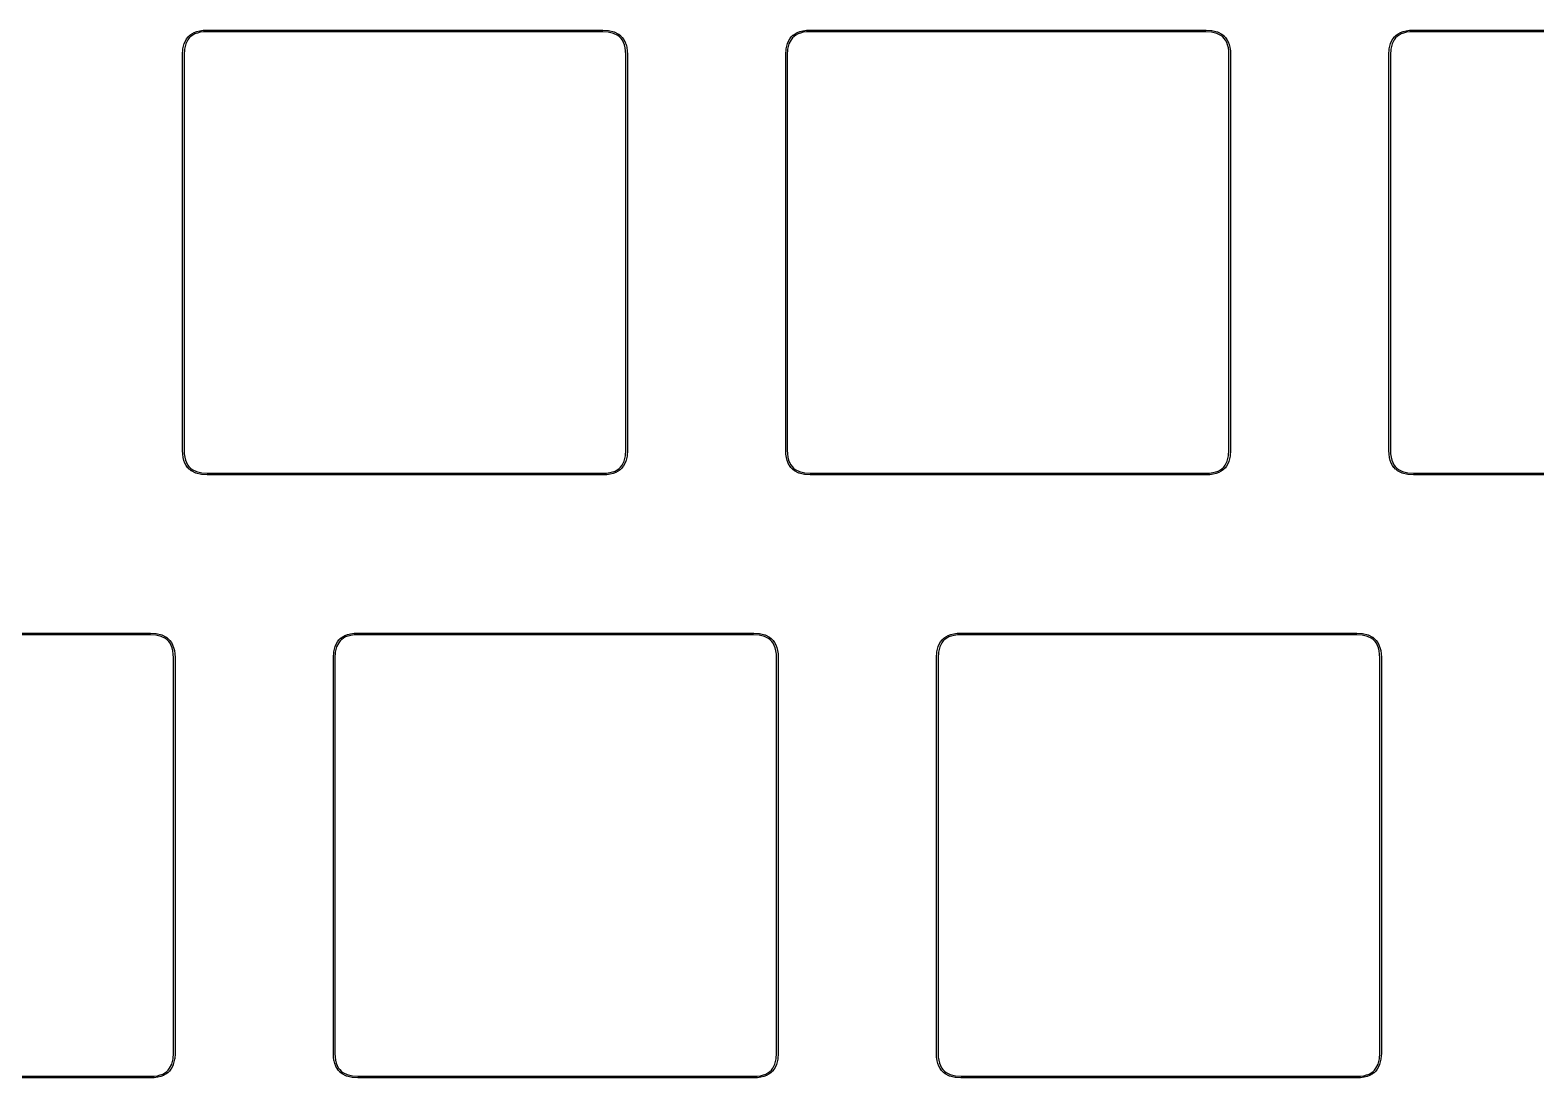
# Model space of a CAD drawing. Extents: x 16 to 363, y -178 to -8.
# Drawn here: x 194.14 to 241.69, y -93.94 to -60.84 of the extents above; entities that cross this region are included whole.
import ezdxf

# ---------------------------------------------------------------- set-up
doc = ezdxf.new("R2010")
doc.units = 0
doc.layers.add('BLACK', color=7, linetype='CONTINUOUS')

msp = doc.modelspace()

# ---------------------------------------------------------------- linework, layer by layer
at = {"layer": 'BLACK', "linetype": 'CONTINUOUS'}
for p, q in [((199.4036, -60.880983), (199.493952, -60.858255)), ((199.493952, -60.858255), (199.495311, -60.858186)), ((199.495311, -60.858186), (199.496595, -60.85774)), ((199.496595, -60.85774), (199.604071, -60.84274)), ((199.604071, -60.84274), (199.605284, -60.84281)), ((199.605284, -60.84281), (199.606463, -60.842523)), ((199.606463, -60.842523), (199.723937, -60.837523)), ((199.723937, -60.837523), (199.724469, -60.837605)), ((199.724469, -60.837605), (199.725, -60.8375)), ((199.725, -60.8375), (212.225, -60.8375)), ((212.225, -60.8375), (212.225817, -60.837662)), ((212.225817, -60.837662), (212.226646, -60.837554)), ((212.226646, -60.837554), (212.400884, -60.849054)), ((212.400884, -60.849054), (212.402986, -60.849618)), ((212.402986, -60.849618), (212.405156, -60.849711)), ((212.405156, -60.849711), (212.579053, -60.89208)), ((218.4536, -60.880983), (218.543952, -60.858255)), ((218.543952, -60.858255), (218.545311, -60.858186)), ((218.545311, -60.858186), (218.546595, -60.85774)), ((218.546595, -60.85774), (218.654071, -60.84274)), ((218.654071, -60.84274), (218.655284, -60.84281)), ((218.655284, -60.84281), (218.656463, -60.842523)), ((218.656463, -60.842523), (218.773937, -60.837523)), ((218.773937, -60.837523), (218.774469, -60.837605)), ((218.774469, -60.837605), (218.775, -60.8375)), ((218.775, -60.8375), (231.275, -60.8375)), ((231.275, -60.8375), (231.275817, -60.837662)), ((231.275817, -60.837662), (231.276646, -60.837554)), ((231.276646, -60.837554), (231.450884, -60.849054)), ((231.450884, -60.849054), (231.452986, -60.849618)), ((231.452986, -60.849618), (231.455156, -60.849711)), ((231.455156, -60.849711), (231.629053, -60.89208)), ((237.5036, -60.880983), (237.593952, -60.858255)), ((237.593952, -60.858255), (237.595311, -60.858186)), ((237.595311, -60.858186), (237.596595, -60.85774)), ((237.596595, -60.85774), (237.704071, -60.84274)), ((237.704071, -60.84274), (237.705284, -60.84281)), ((237.705284, -60.84281), (237.706463, -60.842523)), ((237.706463, -60.842523), (237.823937, -60.837523)), ((237.823937, -60.837523), (237.824469, -60.837605)), ((237.824469, -60.837605), (237.825, -60.8375)), ((237.825, -60.8375), (250.325, -60.8375)), ((198.962211, -61.432344), (199.00458, -61.258447)), ((199.00458, -61.258447), (199.005802, -61.255818)), ((199.005802, -61.255818), (199.006588, -61.253027)), ((199.006588, -61.253027), (199.076654, -61.115339)), ((199.052468, -61.273111), (199.011303, -61.442068)), ((199.120095, -61.140217), (199.052468, -61.273111)), ((199.076654, -61.115339), (199.078182, -61.113398)), ((199.078182, -61.113398), (199.079305, -61.111196)), ((199.079305, -61.111196), (199.124801, -61.053504)), ((199.162998, -61.085813), (199.120095, -61.140217)), ((199.124801, -61.053504), (199.126112, -61.052384)), ((199.126112, -61.052384), (199.127099, -61.050968)), ((199.127099, -61.050968), (199.179693, -61.000374)), ((199.213106, -61.03761), (199.162998, -61.085813)), ((199.179693, -61.000374), (199.181159, -60.999434)), ((199.181159, -60.999434), (199.182344, -60.998155)), ((199.182344, -60.998155), (199.243996, -60.953428)), ((199.27199, -60.99489), (199.213106, -61.03761)), ((199.243996, -60.953428), (199.245534, -60.95272)), ((199.245534, -60.95272), (199.246842, -60.951642)), ((199.246842, -60.951642), (199.316037, -60.91446)), ((199.338292, -60.959262), (199.27199, -60.99489)), ((199.316037, -60.91446), (199.317584, -60.913986)), ((199.317584, -60.913986), (199.318951, -60.913128)), ((199.318951, -60.913128), (199.400779, -60.881873)), ((199.41723, -60.929112), (199.338292, -60.959262)), ((199.400779, -60.881873), (199.402251, -60.881622)), ((199.402251, -60.881622), (199.4036, -60.880983)), ((199.504845, -60.907073), (199.41723, -60.929112)), ((199.609794, -60.892425), (199.504845, -60.907073)), ((199.725523, -60.8875), (199.609794, -60.892425)), ((212.224172, -60.8875), (199.725523, -60.8875)), ((212.395431, -60.898803), (212.224172, -60.8875)), ((212.564388, -60.939968), (212.395431, -60.898803)), ((212.697282, -61.007595), (212.564388, -60.939968)), ((212.579053, -60.89208), (212.581681, -60.893302)), ((212.581681, -60.893302), (212.584473, -60.894088)), ((212.584473, -60.894088), (212.722161, -60.964154)), ((212.751686, -61.050498), (212.697282, -61.007595)), ((212.722161, -60.964154), (212.724101, -60.965682)), ((212.724101, -60.965682), (212.726304, -60.966805)), ((212.726304, -60.966805), (212.783996, -61.012301)), ((212.799889, -61.100606), (212.751686, -61.050498)), ((212.783996, -61.012301), (212.785115, -61.013612)), ((212.785115, -61.013612), (212.786532, -61.014599)), ((212.786532, -61.014599), (212.837126, -61.067193)), ((212.842609, -61.15949), (212.799889, -61.100606)), ((212.837126, -61.067193), (212.838065, -61.068659)), ((212.838065, -61.068659), (212.839345, -61.069844)), ((212.839345, -61.069844), (212.884072, -61.131496)), ((212.878237, -61.225792), (212.842609, -61.15949)), ((212.908387, -61.30473), (212.878237, -61.225792)), ((212.884072, -61.131496), (212.884779, -61.133034)), ((212.884779, -61.133034), (212.885858, -61.134342)), ((212.885858, -61.134342), (212.92304, -61.203537)), ((212.930426, -61.392345), (212.908387, -61.30473)), ((212.92304, -61.203537), (212.923513, -61.205084)), ((212.923513, -61.205084), (212.924372, -61.206451)), ((212.924372, -61.206451), (212.955627, -61.288279)), ((212.955627, -61.288279), (212.955877, -61.289751)), ((212.955877, -61.289751), (212.956517, -61.2911)), ((212.956517, -61.2911), (212.979245, -61.381452)), ((218.012211, -61.432344), (218.05458, -61.258447)), ((218.05458, -61.258447), (218.055802, -61.255818)), ((218.055802, -61.255818), (218.056588, -61.253027)), ((218.056588, -61.253027), (218.126654, -61.115339)), ((218.102468, -61.273111), (218.061303, -61.442068)), ((218.170095, -61.140217), (218.102468, -61.273111)), ((218.126654, -61.115339), (218.128182, -61.113398)), ((218.128182, -61.113398), (218.129305, -61.111196)), ((218.129305, -61.111196), (218.174801, -61.053504)), ((218.212998, -61.085813), (218.170095, -61.140217)), ((218.174801, -61.053504), (218.176112, -61.052384)), ((218.176112, -61.052384), (218.177099, -61.050968)), ((218.177099, -61.050968), (218.229693, -61.000374)), ((218.263106, -61.03761), (218.212998, -61.085813)), ((218.229693, -61.000374), (218.231159, -60.999434)), ((218.231159, -60.999434), (218.232344, -60.998155)), ((218.232344, -60.998155), (218.293996, -60.953428)), ((218.32199, -60.99489), (218.263106, -61.03761)), ((218.293996, -60.953428), (218.295534, -60.95272)), ((218.295534, -60.95272), (218.296842, -60.951642)), ((218.296842, -60.951642), (218.366037, -60.91446)), ((218.388292, -60.959262), (218.32199, -60.99489)), ((218.366037, -60.91446), (218.367584, -60.913986)), ((218.367584, -60.913986), (218.368951, -60.913128)), ((218.368951, -60.913128), (218.450779, -60.881873)), ((218.46723, -60.929112), (218.388292, -60.959262)), ((218.450779, -60.881873), (218.452251, -60.881622)), ((218.452251, -60.881622), (218.4536, -60.880983)), ((218.554845, -60.907073), (218.46723, -60.929112)), ((218.659794, -60.892425), (218.554845, -60.907073)), ((218.775523, -60.8875), (218.659794, -60.892425)), ((231.274172, -60.8875), (218.775523, -60.8875)), ((231.445431, -60.898803), (231.274172, -60.8875)), ((231.614388, -60.939968), (231.445431, -60.898803)), ((231.747282, -61.007595), (231.614388, -60.939968)), ((231.629053, -60.89208), (231.631681, -60.893302)), ((231.631681, -60.893302), (231.634473, -60.894088)), ((231.634473, -60.894088), (231.772161, -60.964154)), ((231.801686, -61.050498), (231.747282, -61.007595)), ((231.772161, -60.964154), (231.774101, -60.965682)), ((231.774101, -60.965682), (231.776304, -60.966805)), ((231.776304, -60.966805), (231.833996, -61.012301)), ((231.849889, -61.100606), (231.801686, -61.050498)), ((231.833996, -61.012301), (231.835115, -61.013612)), ((231.835115, -61.013612), (231.836532, -61.014599)), ((231.836532, -61.014599), (231.887126, -61.067193)), ((231.892609, -61.15949), (231.849889, -61.100606)), ((231.887126, -61.067193), (231.888065, -61.068659)), ((231.888065, -61.068659), (231.889345, -61.069844)), ((231.889345, -61.069844), (231.934072, -61.131496)), ((231.928237, -61.225792), (231.892609, -61.15949)), ((231.958387, -61.30473), (231.928237, -61.225792)), ((231.934072, -61.131496), (231.934779, -61.133034)), ((231.934779, -61.133034), (231.935858, -61.134342)), ((231.935858, -61.134342), (231.97304, -61.203537)), ((231.980426, -61.392345), (231.958387, -61.30473)), ((231.97304, -61.203537), (231.973513, -61.205084)), ((231.973513, -61.205084), (231.974372, -61.206451)), ((231.974372, -61.206451), (232.005627, -61.288279)), ((232.005627, -61.288279), (232.005877, -61.289751)), ((232.005877, -61.289751), (232.006517, -61.2911)), ((232.006517, -61.2911), (232.029245, -61.381452)), ((237.062211, -61.432344), (237.10458, -61.258447)), ((237.10458, -61.258447), (237.105802, -61.255818)), ((237.105802, -61.255818), (237.106588, -61.253027)), ((237.106588, -61.253027), (237.176654, -61.115339)), ((237.152468, -61.273111), (237.111303, -61.442068)), ((237.220095, -61.140217), (237.152468, -61.273111)), ((237.176654, -61.115339), (237.178182, -61.113398)), ((237.178182, -61.113398), (237.179305, -61.111196)), ((237.179305, -61.111196), (237.224801, -61.053504)), ((237.262998, -61.085813), (237.220095, -61.140217)), ((237.224801, -61.053504), (237.226112, -61.052384)), ((237.226112, -61.052384), (237.227099, -61.050968)), ((237.227099, -61.050968), (237.279693, -61.000374)), ((237.313106, -61.03761), (237.262998, -61.085813)), ((237.279693, -61.000374), (237.281159, -60.999434)), ((237.281159, -60.999434), (237.282344, -60.998155)), ((237.282344, -60.998155), (237.343996, -60.953428)), ((237.37199, -60.99489), (237.313106, -61.03761)), ((237.343996, -60.953428), (237.345534, -60.95272)), ((237.345534, -60.95272), (237.346842, -60.951642)), ((237.346842, -60.951642), (237.416037, -60.91446)), ((237.438292, -60.959262), (237.37199, -60.99489)), ((237.416037, -60.91446), (237.417584, -60.913986)), ((237.417584, -60.913986), (237.418951, -60.913128)), ((237.418951, -60.913128), (237.500779, -60.881873)), ((237.51723, -60.929112), (237.438292, -60.959262)), ((237.500779, -60.881873), (237.502251, -60.881622)), ((237.502251, -60.881622), (237.5036, -60.880983)), ((237.604845, -60.907073), (237.51723, -60.929112)), ((237.709794, -60.892425), (237.604845, -60.907073)), ((237.825523, -60.8875), (237.709794, -60.892425)), ((250.324172, -60.8875), (237.825523, -60.8875)), ((198.95, -61.6125), (198.950162, -61.611682)), ((198.95, -74.1125), (198.95, -61.6125)), ((198.950054, -61.610854), (198.961554, -61.436616)), ((198.950162, -61.611682), (198.950054, -61.610854)), ((198.961554, -61.436616), (198.962118, -61.434513)), ((198.962118, -61.434513), (198.962211, -61.432344)), ((199.011303, -61.442068), (199, -61.613327)), ((199, -61.613327), (199, -74.111977)), ((212.945074, -61.497294), (212.930426, -61.392345)), ((212.95, -61.613022), (212.945074, -61.497294)), ((212.95, -74.111672), (212.95, -61.613022)), ((212.979245, -61.381452), (212.979313, -61.382811)), ((212.979313, -61.382811), (212.97976, -61.384095)), ((212.97976, -61.384095), (212.99476, -61.491571)), ((212.99476, -61.491571), (212.994689, -61.492784)), ((212.994689, -61.492784), (212.994977, -61.493963)), ((212.994977, -61.493963), (212.999977, -61.611437)), ((212.999977, -61.611437), (212.999894, -61.611969)), ((212.999894, -61.611969), (213, -61.6125)), ((213, -61.6125), (213, -74.1125)), ((218, -61.6125), (218.000162, -61.611682)), ((218, -74.1125), (218, -61.6125)), ((218.000054, -61.610854), (218.011554, -61.436616)), ((218.000162, -61.611682), (218.000054, -61.610854)), ((218.011554, -61.436616), (218.012118, -61.434513)), ((218.012118, -61.434513), (218.012211, -61.432344)), ((218.061303, -61.442068), (218.05, -61.613327)), ((218.05, -61.613327), (218.05, -74.111977)), ((231.995074, -61.497294), (231.980426, -61.392345)), ((232, -61.613022), (231.995074, -61.497294)), ((232, -74.111672), (232, -61.613022)), ((232.029245, -61.381452), (232.029313, -61.382811)), ((232.029313, -61.382811), (232.02976, -61.384095)), ((232.02976, -61.384095), (232.04476, -61.491571)), ((232.04476, -61.491571), (232.044689, -61.492784)), ((232.044689, -61.492784), (232.044977, -61.493963)), ((232.044977, -61.493963), (232.049977, -61.611437)), ((232.049977, -61.611437), (232.049894, -61.611969)), ((232.049894, -61.611969), (232.05, -61.6125)), ((232.05, -61.6125), (232.05, -74.1125)), ((237.05, -61.6125), (237.050162, -61.611682)), ((237.05, -74.1125), (237.05, -61.6125)), ((237.050054, -61.610854), (237.061554, -61.436616)), ((237.050162, -61.611682), (237.050054, -61.610854)), ((237.061554, -61.436616), (237.062118, -61.434513)), ((237.062118, -61.434513), (237.062211, -61.432344)), ((237.111303, -61.442068), (237.1, -61.613327)), ((237.1, -61.613327), (237.1, -74.111977)), ((198.950105, -74.11303), (198.95, -74.1125)), ((198.950023, -74.113563), (198.950105, -74.11303)), ((198.955023, -74.231037), (198.950023, -74.113563)), ((199, -74.111977), (199.004925, -74.227705)), ((212.938696, -74.282931), (212.95, -74.111672)), ((212.999946, -74.114147), (212.988446, -74.288384)), ((213, -74.1125), (212.999837, -74.113318)), ((212.999837, -74.113318), (212.999946, -74.114147)), ((218.000105, -74.11303), (218, -74.1125)), ((218.000023, -74.113563), (218.000105, -74.11303)), ((218.005023, -74.231037), (218.000023, -74.113563)), ((218.05, -74.111977), (218.054925, -74.227705)), ((231.988696, -74.282931), (232, -74.111672)), ((232.049946, -74.114147), (232.038446, -74.288384)), ((232.05, -74.1125), (232.049837, -74.113318)), ((232.049837, -74.113318), (232.049946, -74.114147)), ((237.050105, -74.11303), (237.05, -74.1125)), ((237.050023, -74.113563), (237.050105, -74.11303)), ((237.055023, -74.231037), (237.050023, -74.113563)), ((237.1, -74.111977), (237.104925, -74.227705)), ((198.95531, -74.232215), (198.955023, -74.231037)), ((198.95524, -74.23343), (198.95531, -74.232215)), ((198.97024, -74.340905), (198.95524, -74.23343)), ((198.970686, -74.342188), (198.97024, -74.340905)), ((198.970755, -74.343548), (198.970686, -74.342188)), ((198.993483, -74.4339), (198.970755, -74.343548)), ((198.994124, -74.435251), (198.993483, -74.4339)), ((198.994374, -74.436721), (198.994124, -74.435251)), ((199.025628, -74.51855), (198.994374, -74.436721)), ((199.004925, -74.227705), (199.019572, -74.332653)), ((199.019572, -74.332653), (199.041613, -74.420271)), ((199.026487, -74.519917), (199.025628, -74.51855)), ((199.02696, -74.521463), (199.026487, -74.519917)), ((199.064142, -74.590657), (199.02696, -74.521463)), ((199.041613, -74.420271), (199.071764, -74.49921)), ((199.065218, -74.591962), (199.064142, -74.590657)), ((199.065928, -74.593505), (199.065218, -74.591962)), ((199.110656, -74.655156), (199.065928, -74.593505)), ((199.071764, -74.49921), (199.107387, -74.565504)), ((199.107387, -74.565504), (199.150108, -74.62439)), ((199.111933, -74.656338), (199.110656, -74.655156)), ((199.112874, -74.657807), (199.111933, -74.656338)), ((199.163468, -74.710401), (199.112874, -74.657807)), ((199.150108, -74.62439), (199.198313, -74.674502)), ((212.73689, -74.687391), (212.787002, -74.639186)), ((212.787002, -74.639186), (212.829904, -74.584782)), ((212.870696, -74.613803), (212.825199, -74.671496)), ((212.829904, -74.584782), (212.897531, -74.451888)), ((212.871818, -74.611601), (212.870696, -74.613803)), ((212.873346, -74.609661), (212.871818, -74.611601)), ((212.943412, -74.471973), (212.873346, -74.609661)), ((212.897531, -74.451888), (212.938696, -74.282931)), ((212.944197, -74.469181), (212.943412, -74.471973)), ((212.94542, -74.466553), (212.944197, -74.469181)), ((212.987789, -74.292656), (212.94542, -74.466553)), ((212.987881, -74.290486), (212.987789, -74.292656)), ((212.988446, -74.288384), (212.987881, -74.290486)), ((218.00531, -74.232215), (218.005023, -74.231037)), ((218.00524, -74.23343), (218.00531, -74.232215)), ((218.02024, -74.340905), (218.00524, -74.23343)), ((218.020686, -74.342188), (218.02024, -74.340905)), ((218.020755, -74.343548), (218.020686, -74.342188)), ((218.043483, -74.4339), (218.020755, -74.343548)), ((218.044124, -74.435251), (218.043483, -74.4339)), ((218.044374, -74.436721), (218.044124, -74.435251)), ((218.075628, -74.51855), (218.044374, -74.436721)), ((218.054925, -74.227705), (218.069572, -74.332653)), ((218.069572, -74.332653), (218.091613, -74.420271)), ((218.076487, -74.519917), (218.075628, -74.51855)), ((218.07696, -74.521463), (218.076487, -74.519917)), ((218.114142, -74.590657), (218.07696, -74.521463)), ((218.091613, -74.420271), (218.121764, -74.49921)), ((218.115218, -74.591962), (218.114142, -74.590657)), ((218.115928, -74.593505), (218.115218, -74.591962)), ((218.160656, -74.655156), (218.115928, -74.593505)), ((218.121764, -74.49921), (218.157387, -74.565504)), ((218.157387, -74.565504), (218.200108, -74.62439)), ((218.161933, -74.656338), (218.160656, -74.655156)), ((218.162874, -74.657807), (218.161933, -74.656338)), ((218.213468, -74.710401), (218.162874, -74.657807)), ((218.200108, -74.62439), (218.248313, -74.674502)), ((231.78689, -74.687391), (231.837002, -74.639186)), ((231.837002, -74.639186), (231.879904, -74.584782)), ((231.920696, -74.613803), (231.875199, -74.671496)), ((231.879904, -74.584782), (231.947531, -74.451888)), ((231.921818, -74.611601), (231.920696, -74.613803)), ((231.923346, -74.609661), (231.921818, -74.611601)), ((231.993412, -74.471973), (231.923346, -74.609661)), ((231.947531, -74.451888), (231.988696, -74.282931)), ((231.994197, -74.469181), (231.993412, -74.471973)), ((231.99542, -74.466553), (231.994197, -74.469181)), ((232.037789, -74.292656), (231.99542, -74.466553)), ((232.037881, -74.290486), (232.037789, -74.292656)), ((232.038446, -74.288384), (232.037881, -74.290486)), ((237.05531, -74.232215), (237.055023, -74.231037)), ((237.05524, -74.23343), (237.05531, -74.232215)), ((237.07024, -74.340905), (237.05524, -74.23343)), ((237.070686, -74.342188), (237.07024, -74.340905)), ((237.070755, -74.343548), (237.070686, -74.342188)), ((237.093483, -74.4339), (237.070755, -74.343548)), ((237.094124, -74.435251), (237.093483, -74.4339)), ((237.094374, -74.436721), (237.094124, -74.435251)), ((237.125628, -74.51855), (237.094374, -74.436721)), ((237.104925, -74.227705), (237.119572, -74.332653)), ((237.119572, -74.332653), (237.141613, -74.420271)), ((237.126487, -74.519917), (237.125628, -74.51855)), ((237.12696, -74.521463), (237.126487, -74.519917)), ((237.164142, -74.590657), (237.12696, -74.521463)), ((237.141613, -74.420271), (237.171764, -74.49921)), ((237.165218, -74.591962), (237.164142, -74.590657)), ((237.165928, -74.593505), (237.165218, -74.591962)), ((237.210656, -74.655156), (237.165928, -74.593505)), ((237.171764, -74.49921), (237.207387, -74.565504)), ((237.207387, -74.565504), (237.250108, -74.62439)), ((237.211933, -74.656338), (237.210656, -74.655156)), ((237.212874, -74.657807), (237.211933, -74.656338)), ((237.263468, -74.710401), (237.212874, -74.657807)), ((237.250108, -74.62439), (237.298313, -74.674502)), ((199.164884, -74.711387), (199.163468, -74.710401)), ((199.166004, -74.712699), (199.164884, -74.711387)), ((199.223697, -74.758196), (199.166004, -74.712699)), ((199.198313, -74.674502), (199.252717, -74.717404)), ((199.225898, -74.759318), (199.223697, -74.758196)), ((199.227839, -74.760846), (199.225898, -74.759318)), ((199.365527, -74.830912), (199.227839, -74.760846)), ((199.252717, -74.717404), (199.385611, -74.785031)), ((199.368318, -74.831697), (199.365527, -74.830912)), ((199.370947, -74.83292), (199.368318, -74.831697)), ((199.544844, -74.875289), (199.370947, -74.83292)), ((199.385611, -74.785031), (199.554568, -74.826196)), ((199.547013, -74.875381), (199.544844, -74.875289)), ((199.549116, -74.875946), (199.547013, -74.875381)), ((199.723353, -74.887446), (199.549116, -74.875946)), ((199.554568, -74.826196), (199.725828, -74.8375)), ((199.724181, -74.887337), (199.723353, -74.887446)), ((199.725, -74.8875), (199.724181, -74.887337)), ((212.225, -74.8875), (199.725, -74.8875)), ((199.725828, -74.8375), (212.224477, -74.8375)), ((212.224477, -74.8375), (212.340205, -74.832574)), ((212.22553, -74.887394), (212.225, -74.8875)), ((212.226063, -74.887477), (212.22553, -74.887394)), ((212.343537, -74.882477), (212.226063, -74.887477)), ((212.340205, -74.832574), (212.445153, -74.817927)), ((212.344715, -74.882189), (212.343537, -74.882477)), ((212.34593, -74.88226), (212.344715, -74.882189)), ((212.453405, -74.86726), (212.34593, -74.88226)), ((212.445153, -74.817927), (212.532771, -74.795886)), ((212.454688, -74.866813), (212.453405, -74.86726)), ((212.456048, -74.866745), (212.454688, -74.866813)), ((212.5464, -74.844017), (212.456048, -74.866745)), ((212.532771, -74.795886), (212.61171, -74.765735)), ((212.547751, -74.843375), (212.5464, -74.844017)), ((212.549221, -74.843126), (212.547751, -74.843375)), ((212.63105, -74.811872), (212.549221, -74.843126)), ((212.61171, -74.765735), (212.678004, -74.730112)), ((212.632417, -74.811012), (212.63105, -74.811872)), ((212.633963, -74.81054), (212.632417, -74.811012)), ((212.703157, -74.773358), (212.633963, -74.81054)), ((212.678004, -74.730112), (212.73689, -74.687391)), ((212.704462, -74.772281), (212.703157, -74.773358)), ((212.706005, -74.771572), (212.704462, -74.772281)), ((212.767656, -74.726844), (212.706005, -74.771572)), ((212.768838, -74.725566), (212.767656, -74.726844)), ((212.770307, -74.724626), (212.768838, -74.725566)), ((212.822901, -74.674032), (212.770307, -74.724626)), ((212.823887, -74.672615), (212.822901, -74.674032)), ((212.825199, -74.671496), (212.823887, -74.672615)), ((218.214884, -74.711387), (218.213468, -74.710401)), ((218.216004, -74.712699), (218.214884, -74.711387)), ((218.273697, -74.758196), (218.216004, -74.712699)), ((218.248313, -74.674502), (218.302717, -74.717404)), ((218.275898, -74.759318), (218.273697, -74.758196)), ((218.277839, -74.760846), (218.275898, -74.759318)), ((218.415527, -74.830912), (218.277839, -74.760846)), ((218.302717, -74.717404), (218.435611, -74.785031)), ((218.418318, -74.831697), (218.415527, -74.830912)), ((218.420947, -74.83292), (218.418318, -74.831697)), ((218.594844, -74.875289), (218.420947, -74.83292)), ((218.435611, -74.785031), (218.604568, -74.826196)), ((218.597013, -74.875381), (218.594844, -74.875289)), ((218.599116, -74.875946), (218.597013, -74.875381)), ((218.773353, -74.887446), (218.599116, -74.875946)), ((218.604568, -74.826196), (218.775828, -74.8375)), ((218.774181, -74.887337), (218.773353, -74.887446)), ((218.775, -74.8875), (218.774181, -74.887337)), ((231.275, -74.8875), (218.775, -74.8875)), ((218.775828, -74.8375), (231.274477, -74.8375)), ((231.274477, -74.8375), (231.390205, -74.832574)), ((231.27553, -74.887394), (231.275, -74.8875)), ((231.276063, -74.887477), (231.27553, -74.887394)), ((231.393537, -74.882477), (231.276063, -74.887477)), ((231.390205, -74.832574), (231.495153, -74.817927)), ((231.394715, -74.882189), (231.393537, -74.882477)), ((231.39593, -74.88226), (231.394715, -74.882189)), ((231.503405, -74.86726), (231.39593, -74.88226)), ((231.495153, -74.817927), (231.582771, -74.795886)), ((231.504688, -74.866813), (231.503405, -74.86726)), ((231.506048, -74.866745), (231.504688, -74.866813)), ((231.5964, -74.844017), (231.506048, -74.866745)), ((231.582771, -74.795886), (231.66171, -74.765735)), ((231.597751, -74.843375), (231.5964, -74.844017)), ((231.599221, -74.843126), (231.597751, -74.843375)), ((231.68105, -74.811872), (231.599221, -74.843126)), ((231.66171, -74.765735), (231.728004, -74.730112)), ((231.682417, -74.811012), (231.68105, -74.811872)), ((231.683963, -74.81054), (231.682417, -74.811012)), ((231.753157, -74.773358), (231.683963, -74.81054)), ((231.728004, -74.730112), (231.78689, -74.687391)), ((231.754462, -74.772281), (231.753157, -74.773358)), ((231.756005, -74.771572), (231.754462, -74.772281)), ((231.817656, -74.726844), (231.756005, -74.771572)), ((231.818838, -74.725566), (231.817656, -74.726844)), ((231.820307, -74.724626), (231.818838, -74.725566)), ((231.872901, -74.674032), (231.820307, -74.724626)), ((231.873887, -74.672615), (231.872901, -74.674032)), ((231.875199, -74.671496), (231.873887, -74.672615)), ((237.264884, -74.711387), (237.263468, -74.710401)), ((237.266004, -74.712699), (237.264884, -74.711387)), ((237.323697, -74.758196), (237.266004, -74.712699)), ((237.298313, -74.674502), (237.352717, -74.717404)), ((237.325898, -74.759318), (237.323697, -74.758196)), ((237.327839, -74.760846), (237.325898, -74.759318)), ((237.465527, -74.830912), (237.327839, -74.760846)), ((237.352717, -74.717404), (237.485611, -74.785031)), ((237.468318, -74.831697), (237.465527, -74.830912)), ((237.470947, -74.83292), (237.468318, -74.831697)), ((237.644844, -74.875289), (237.470947, -74.83292)), ((237.485611, -74.785031), (237.654568, -74.826196)), ((237.647013, -74.875381), (237.644844, -74.875289)), ((237.649116, -74.875946), (237.647013, -74.875381)), ((237.823353, -74.887446), (237.649116, -74.875946)), ((237.654568, -74.826196), (237.825828, -74.8375)), ((237.824181, -74.887337), (237.823353, -74.887446)), ((237.825, -74.8875), (237.824181, -74.887337)), ((250.325, -74.8875), (237.825, -74.8875)), ((237.825828, -74.8375), (250.324477, -74.8375)), ((185.4375, -79.8875), (197.9375, -79.8875)), ((197.9375, -79.8875), (197.938317, -79.887662)), ((197.938317, -79.887662), (197.939146, -79.887554)), ((197.939146, -79.887554), (198.113384, -79.899054)), ((204.259095, -79.90774), (204.366571, -79.89274)), ((204.366571, -79.89274), (204.367784, -79.89281)), ((204.367784, -79.89281), (204.368963, -79.892523)), ((204.368963, -79.892523), (204.486437, -79.887523)), ((204.486437, -79.887523), (204.486969, -79.887605)), ((204.486969, -79.887605), (204.4875, -79.8875)), ((204.4875, -79.8875), (216.9875, -79.8875)), ((216.9875, -79.8875), (216.988317, -79.887662)), ((216.988317, -79.887662), (216.989146, -79.887554)), ((216.989146, -79.887554), (217.163384, -79.899054)), ((223.309095, -79.90774), (223.416571, -79.89274)), ((223.416571, -79.89274), (223.417784, -79.89281)), ((223.417784, -79.89281), (223.418963, -79.892523)), ((223.418963, -79.892523), (223.536437, -79.887523)), ((223.536437, -79.887523), (223.536969, -79.887605)), ((223.536969, -79.887605), (223.5375, -79.8875)), ((223.5375, -79.8875), (236.0375, -79.8875)), ((236.0375, -79.8875), (236.038317, -79.887662)), ((236.038317, -79.887662), (236.039146, -79.887554)), ((236.039146, -79.887554), (236.213384, -79.899054)), ((197.936672, -79.9375), (185.438023, -79.9375)), ((198.107931, -79.948803), (197.936672, -79.9375)), ((198.276888, -79.989968), (198.107931, -79.948803)), ((198.113384, -79.899054), (198.115486, -79.899618)), ((198.115486, -79.899618), (198.117656, -79.899711)), ((198.117656, -79.899711), (198.291553, -79.94208)), ((198.409782, -80.057595), (198.276888, -79.989968)), ((198.291553, -79.94208), (198.294181, -79.943302)), ((198.294181, -79.943302), (198.296973, -79.944088)), ((198.296973, -79.944088), (198.434661, -80.014154)), ((198.464186, -80.100498), (198.409782, -80.057595)), ((198.434661, -80.014154), (198.436601, -80.015682)), ((198.436601, -80.015682), (198.438804, -80.016805)), ((198.438804, -80.016805), (198.496496, -80.062301)), ((198.512389, -80.150606), (198.464186, -80.100498)), ((198.496496, -80.062301), (198.497615, -80.063612)), ((198.497615, -80.063612), (198.499032, -80.064599)), ((198.499032, -80.064599), (198.549626, -80.117193)), ((198.555109, -80.20949), (198.512389, -80.150606)), ((198.549626, -80.117193), (198.550565, -80.118659)), ((198.550565, -80.118659), (198.551845, -80.119844)), ((198.551845, -80.119844), (198.596572, -80.181496)), ((198.590737, -80.275792), (198.555109, -80.20949)), ((198.620887, -80.35473), (198.590737, -80.275792)), ((198.596572, -80.181496), (198.597279, -80.183034)), ((198.597279, -80.183034), (198.598358, -80.184342)), ((198.598358, -80.184342), (198.63554, -80.253537)), ((198.642926, -80.442345), (198.620887, -80.35473)), ((198.63554, -80.253537), (198.636013, -80.255084)), ((198.636013, -80.255084), (198.636872, -80.256451)), ((198.636872, -80.256451), (198.668127, -80.338279)), ((198.668127, -80.338279), (198.668377, -80.339751)), ((198.668377, -80.339751), (198.669017, -80.3411)), ((198.669017, -80.3411), (198.691745, -80.431452)), ((203.724711, -80.482344), (203.76708, -80.308447)), ((203.76708, -80.308447), (203.768302, -80.305818)), ((203.768302, -80.305818), (203.769088, -80.303027)), ((203.769088, -80.303027), (203.839154, -80.165339)), ((203.814968, -80.323111), (203.773803, -80.492068)), ((203.882595, -80.190217), (203.814968, -80.323111)), ((203.839154, -80.165339), (203.840682, -80.163398)), ((203.840682, -80.163398), (203.841805, -80.161196)), ((203.841805, -80.161196), (203.887301, -80.103504)), ((203.925498, -80.135813), (203.882595, -80.190217)), ((203.887301, -80.103504), (203.888612, -80.102384)), ((203.888612, -80.102384), (203.889599, -80.100968)), ((203.889599, -80.100968), (203.942193, -80.050374)), ((203.975606, -80.08761), (203.925498, -80.135813)), ((203.942193, -80.050374), (203.943659, -80.049434)), ((203.943659, -80.049434), (203.944844, -80.048155)), ((203.944844, -80.048155), (204.006496, -80.003428)), ((204.03449, -80.04489), (203.975606, -80.08761)), ((204.006496, -80.003428), (204.008034, -80.00272)), ((204.008034, -80.00272), (204.009342, -80.001642)), ((204.009342, -80.001642), (204.078537, -79.96446)), ((204.100792, -80.009262), (204.03449, -80.04489)), ((204.078537, -79.96446), (204.080084, -79.963986)), ((204.080084, -79.963986), (204.081451, -79.963128)), ((204.081451, -79.963128), (204.163279, -79.931873)), ((204.17973, -79.979112), (204.100792, -80.009262)), ((204.163279, -79.931873), (204.164751, -79.931622)), ((204.164751, -79.931622), (204.1661, -79.930983)), ((204.1661, -79.930983), (204.256452, -79.908255)), ((204.267345, -79.957073), (204.17973, -79.979112)), ((204.256452, -79.908255), (204.257811, -79.908186)), ((204.257811, -79.908186), (204.259095, -79.90774)), ((204.372294, -79.942425), (204.267345, -79.957073)), ((204.488023, -79.9375), (204.372294, -79.942425)), ((216.986672, -79.9375), (204.488023, -79.9375)), ((217.157931, -79.948803), (216.986672, -79.9375)), ((217.326888, -79.989968), (217.157931, -79.948803)), ((217.163384, -79.899054), (217.165486, -79.899618)), ((217.165486, -79.899618), (217.167656, -79.899711)), ((217.167656, -79.899711), (217.341553, -79.94208)), ((217.459782, -80.057595), (217.326888, -79.989968)), ((217.341553, -79.94208), (217.344181, -79.943302)), ((217.344181, -79.943302), (217.346973, -79.944088)), ((217.346973, -79.944088), (217.484661, -80.014154)), ((217.514186, -80.100498), (217.459782, -80.057595)), ((217.484661, -80.014154), (217.486601, -80.015682)), ((217.486601, -80.015682), (217.488804, -80.016805)), ((217.488804, -80.016805), (217.546496, -80.062301)), ((217.562389, -80.150606), (217.514186, -80.100498)), ((217.546496, -80.062301), (217.547615, -80.063612)), ((217.547615, -80.063612), (217.549032, -80.064599)), ((217.549032, -80.064599), (217.599626, -80.117193)), ((217.605109, -80.20949), (217.562389, -80.150606)), ((217.599626, -80.117193), (217.600565, -80.118659)), ((217.600565, -80.118659), (217.601845, -80.119844)), ((217.601845, -80.119844), (217.646572, -80.181496)), ((217.640737, -80.275792), (217.605109, -80.20949)), ((217.670887, -80.35473), (217.640737, -80.275792)), ((217.646572, -80.181496), (217.647279, -80.183034)), ((217.647279, -80.183034), (217.648358, -80.184342)), ((217.648358, -80.184342), (217.68554, -80.253537)), ((217.692926, -80.442345), (217.670887, -80.35473)), ((217.68554, -80.253537), (217.686013, -80.255084)), ((217.686013, -80.255084), (217.686872, -80.256451)), ((217.686872, -80.256451), (217.718127, -80.338279)), ((217.718127, -80.338279), (217.718377, -80.339751)), ((217.718377, -80.339751), (217.719017, -80.3411)), ((217.719017, -80.3411), (217.741745, -80.431452)), ((222.774711, -80.482344), (222.81708, -80.308447)), ((222.81708, -80.308447), (222.818302, -80.305818)), ((222.818302, -80.305818), (222.819088, -80.303027)), ((222.819088, -80.303027), (222.889154, -80.165339)), ((222.864968, -80.323111), (222.823803, -80.492068)), ((222.932595, -80.190217), (222.864968, -80.323111)), ((222.889154, -80.165339), (222.890682, -80.163398)), ((222.890682, -80.163398), (222.891805, -80.161196)), ((222.891805, -80.161196), (222.937301, -80.103504)), ((222.975498, -80.135813), (222.932595, -80.190217)), ((222.937301, -80.103504), (222.938612, -80.102384)), ((222.938612, -80.102384), (222.939599, -80.100968)), ((222.939599, -80.100968), (222.992193, -80.050374)), ((223.025606, -80.08761), (222.975498, -80.135813)), ((222.992193, -80.050374), (222.993659, -80.049434)), ((222.993659, -80.049434), (222.994844, -80.048155)), ((222.994844, -80.048155), (223.056496, -80.003428)), ((223.08449, -80.04489), (223.025606, -80.08761)), ((223.056496, -80.003428), (223.058034, -80.00272)), ((223.058034, -80.00272), (223.059342, -80.001642)), ((223.059342, -80.001642), (223.128537, -79.96446)), ((223.150792, -80.009262), (223.08449, -80.04489)), ((223.128537, -79.96446), (223.130084, -79.963986)), ((223.130084, -79.963986), (223.131451, -79.963128)), ((223.131451, -79.963128), (223.213279, -79.931873)), ((223.22973, -79.979112), (223.150792, -80.009262)), ((223.213279, -79.931873), (223.214751, -79.931622)), ((223.214751, -79.931622), (223.2161, -79.930983)), ((223.2161, -79.930983), (223.306452, -79.908255)), ((223.317345, -79.957073), (223.22973, -79.979112)), ((223.306452, -79.908255), (223.307811, -79.908186)), ((223.307811, -79.908186), (223.309095, -79.90774)), ((223.422294, -79.942425), (223.317345, -79.957073)), ((223.538023, -79.9375), (223.422294, -79.942425)), ((236.036672, -79.9375), (223.538023, -79.9375)), ((236.207931, -79.948803), (236.036672, -79.9375)), ((236.376888, -79.989968), (236.207931, -79.948803)), ((236.213384, -79.899054), (236.215486, -79.899618)), ((236.215486, -79.899618), (236.217656, -79.899711)), ((236.217656, -79.899711), (236.391553, -79.94208)), ((236.509782, -80.057595), (236.376888, -79.989968)), ((236.391553, -79.94208), (236.394181, -79.943302)), ((236.394181, -79.943302), (236.396973, -79.944088)), ((236.396973, -79.944088), (236.534661, -80.014154)), ((236.564186, -80.100498), (236.509782, -80.057595)), ((236.534661, -80.014154), (236.536601, -80.015682)), ((236.536601, -80.015682), (236.538804, -80.016805)), ((236.538804, -80.016805), (236.596496, -80.062301)), ((236.612389, -80.150606), (236.564186, -80.100498)), ((236.596496, -80.062301), (236.597615, -80.063612)), ((236.597615, -80.063612), (236.599032, -80.064599)), ((236.599032, -80.064599), (236.649626, -80.117193)), ((236.655109, -80.20949), (236.612389, -80.150606)), ((236.649626, -80.117193), (236.650565, -80.118659)), ((236.650565, -80.118659), (236.651845, -80.119844)), ((236.651845, -80.119844), (236.696572, -80.181496)), ((236.690737, -80.275792), (236.655109, -80.20949)), ((236.720887, -80.35473), (236.690737, -80.275792)), ((236.696572, -80.181496), (236.697279, -80.183034)), ((236.697279, -80.183034), (236.698358, -80.184342)), ((236.698358, -80.184342), (236.73554, -80.253537)), ((236.742926, -80.442345), (236.720887, -80.35473)), ((236.73554, -80.253537), (236.736013, -80.255084)), ((236.736013, -80.255084), (236.736872, -80.256451)), ((236.736872, -80.256451), (236.768127, -80.338279)), ((236.768127, -80.338279), (236.768377, -80.339751)), ((236.768377, -80.339751), (236.769017, -80.3411)), ((236.769017, -80.3411), (236.791745, -80.431452)), ((198.657574, -80.547294), (198.642926, -80.442345)), ((198.6625, -80.663022), (198.657574, -80.547294)), ((198.6625, -93.161672), (198.6625, -80.663022)), ((198.691745, -80.431452), (198.691813, -80.432811)), ((198.691813, -80.432811), (198.69226, -80.434095)), ((198.69226, -80.434095), (198.70726, -80.541571)), ((198.70726, -80.541571), (198.707189, -80.542784)), ((198.707189, -80.542784), (198.707477, -80.543963)), ((198.707477, -80.543963), (198.712477, -80.661437)), ((198.712477, -80.661437), (198.712394, -80.661969)), ((198.712394, -80.661969), (198.7125, -80.6625)), ((198.7125, -80.6625), (198.7125, -93.1625)), ((203.7125, -80.6625), (203.712662, -80.661682)), ((203.7125, -93.1625), (203.7125, -80.6625)), ((203.712554, -80.660854), (203.724054, -80.486616)), ((203.712662, -80.661682), (203.712554, -80.660854)), ((203.724054, -80.486616), (203.724618, -80.484513)), ((203.724618, -80.484513), (203.724711, -80.482344)), ((203.773803, -80.492068), (203.7625, -80.663327)), ((203.7625, -80.663327), (203.7625, -93.161977)), ((217.707574, -80.547294), (217.692926, -80.442345)), ((217.7125, -80.663022), (217.707574, -80.547294)), ((217.7125, -93.161672), (217.7125, -80.663022)), ((217.741745, -80.431452), (217.741813, -80.432811)), ((217.741813, -80.432811), (217.74226, -80.434095)), ((217.74226, -80.434095), (217.75726, -80.541571)), ((217.75726, -80.541571), (217.757189, -80.542784)), ((217.757189, -80.542784), (217.757477, -80.543963)), ((217.757477, -80.543963), (217.762477, -80.661437)), ((217.762477, -80.661437), (217.762394, -80.661969)), ((217.762394, -80.661969), (217.7625, -80.6625)), ((217.7625, -80.6625), (217.7625, -93.1625)), ((222.7625, -80.6625), (222.762662, -80.661682)), ((222.7625, -93.1625), (222.7625, -80.6625)), ((222.762554, -80.660854), (222.774054, -80.486616)), ((222.762662, -80.661682), (222.762554, -80.660854)), ((222.774054, -80.486616), (222.774618, -80.484513)), ((222.774618, -80.484513), (222.774711, -80.482344)), ((222.823803, -80.492068), (222.8125, -80.663327)), ((222.8125, -80.663327), (222.8125, -93.161977)), ((236.757574, -80.547294), (236.742926, -80.442345)), ((236.7625, -80.663022), (236.757574, -80.547294)), ((236.7625, -93.161672), (236.7625, -80.663022)), ((236.791745, -80.431452), (236.791813, -80.432811)), ((236.791813, -80.432811), (236.79226, -80.434095)), ((236.79226, -80.434095), (236.80726, -80.541571)), ((236.80726, -80.541571), (236.807189, -80.542784)), ((236.807189, -80.542784), (236.807477, -80.543963)), ((236.807477, -80.543963), (236.812477, -80.661437)), ((236.812477, -80.661437), (236.812394, -80.661969)), ((236.812394, -80.661969), (236.8125, -80.6625)), ((236.8125, -80.6625), (236.8125, -93.1625)), ((198.651196, -93.332931), (198.6625, -93.161672)), ((198.712446, -93.164147), (198.700946, -93.338384)), ((198.7125, -93.1625), (198.712337, -93.163318)), ((198.712337, -93.163318), (198.712446, -93.164147)), ((203.712605, -93.16303), (203.7125, -93.1625)), ((203.712523, -93.163563), (203.712605, -93.16303)), ((203.717523, -93.281037), (203.712523, -93.163563)), ((203.7625, -93.161977), (203.767425, -93.277705)), ((217.701196, -93.332931), (217.7125, -93.161672)), ((217.762446, -93.164147), (217.750946, -93.338384)), ((217.7625, -93.1625), (217.762337, -93.163318)), ((217.762337, -93.163318), (217.762446, -93.164147)), ((222.762605, -93.16303), (222.7625, -93.1625)), ((222.762523, -93.163563), (222.762605, -93.16303)), ((222.767523, -93.281037), (222.762523, -93.163563)), ((222.8125, -93.161977), (222.817425, -93.277705)), ((236.751196, -93.332931), (236.7625, -93.161672)), ((236.812446, -93.164147), (236.800946, -93.338384)), ((236.8125, -93.1625), (236.812337, -93.163318)), ((236.812337, -93.163318), (236.812446, -93.164147)), ((198.44939, -93.737391), (198.499502, -93.689186)), ((198.499502, -93.689186), (198.542404, -93.634782)), ((198.583196, -93.663803), (198.537699, -93.721496)), ((198.542404, -93.634782), (198.610031, -93.501888)), ((198.584318, -93.661601), (198.583196, -93.663803)), ((198.585846, -93.659661), (198.584318, -93.661601)), ((198.655912, -93.521973), (198.585846, -93.659661)), ((198.610031, -93.501888), (198.651196, -93.332931)), ((198.656697, -93.519181), (198.655912, -93.521973)), ((198.65792, -93.516553), (198.656697, -93.519181)), ((198.700289, -93.342656), (198.65792, -93.516553)), ((198.700381, -93.340486), (198.700289, -93.342656)), ((198.700946, -93.338384), (198.700381, -93.340486)), ((203.71781, -93.282215), (203.717523, -93.281037)), ((203.71774, -93.28343), (203.71781, -93.282215)), ((203.73274, -93.390905), (203.71774, -93.28343)), ((203.733186, -93.392188), (203.73274, -93.390905)), ((203.733255, -93.393548), (203.733186, -93.392188)), ((203.755983, -93.4839), (203.733255, -93.393548)), ((203.756624, -93.485251), (203.755983, -93.4839)), ((203.756874, -93.486721), (203.756624, -93.485251)), ((203.788128, -93.56855), (203.756874, -93.486721)), ((203.767425, -93.277705), (203.782072, -93.382653)), ((203.782072, -93.382653), (203.804113, -93.470271)), ((203.788987, -93.569917), (203.788128, -93.56855)), ((203.78946, -93.571463), (203.788987, -93.569917)), ((203.826642, -93.640657), (203.78946, -93.571463)), ((203.804113, -93.470271), (203.834264, -93.54921)), ((203.827718, -93.641962), (203.826642, -93.640657)), ((203.828428, -93.643505), (203.827718, -93.641962)), ((203.873156, -93.705156), (203.828428, -93.643505)), ((203.834264, -93.54921), (203.869887, -93.615504)), ((203.869887, -93.615504), (203.912608, -93.67439)), ((203.912608, -93.67439), (203.960813, -93.724502)), ((217.49939, -93.737391), (217.549502, -93.689186)), ((217.549502, -93.689186), (217.592404, -93.634782)), ((217.633196, -93.663803), (217.587699, -93.721496)), ((217.592404, -93.634782), (217.660031, -93.501888)), ((217.634318, -93.661601), (217.633196, -93.663803)), ((217.635846, -93.659661), (217.634318, -93.661601)), ((217.705912, -93.521973), (217.635846, -93.659661)), ((217.660031, -93.501888), (217.701196, -93.332931)), ((217.706697, -93.519181), (217.705912, -93.521973)), ((217.70792, -93.516553), (217.706697, -93.519181)), ((217.750289, -93.342656), (217.70792, -93.516553)), ((217.750381, -93.340486), (217.750289, -93.342656)), ((217.750946, -93.338384), (217.750381, -93.340486)), ((222.76781, -93.282215), (222.767523, -93.281037)), ((222.76774, -93.28343), (222.76781, -93.282215)), ((222.78274, -93.390905), (222.76774, -93.28343)), ((222.783186, -93.392188), (222.78274, -93.390905)), ((222.783255, -93.393548), (222.783186, -93.392188)), ((222.805983, -93.4839), (222.783255, -93.393548)), ((222.806624, -93.485251), (222.805983, -93.4839)), ((222.806874, -93.486721), (222.806624, -93.485251)), ((222.838128, -93.56855), (222.806874, -93.486721)), ((222.817425, -93.277705), (222.832072, -93.382653)), ((222.832072, -93.382653), (222.854113, -93.470271)), ((222.838987, -93.569917), (222.838128, -93.56855)), ((222.83946, -93.571463), (222.838987, -93.569917)), ((222.876642, -93.640657), (222.83946, -93.571463)), ((222.854113, -93.470271), (222.884264, -93.54921)), ((222.877718, -93.641962), (222.876642, -93.640657)), ((222.878428, -93.643505), (222.877718, -93.641962)), ((222.923156, -93.705156), (222.878428, -93.643505)), ((222.884264, -93.54921), (222.919887, -93.615504)), ((222.919887, -93.615504), (222.962608, -93.67439)), ((222.962608, -93.67439), (223.010813, -93.724502)), ((236.54939, -93.737391), (236.599502, -93.689186)), ((236.599502, -93.689186), (236.642404, -93.634782)), ((236.683196, -93.663803), (236.637699, -93.721496)), ((236.642404, -93.634782), (236.710031, -93.501888)), ((236.684318, -93.661601), (236.683196, -93.663803)), ((236.685846, -93.659661), (236.684318, -93.661601)), ((236.755912, -93.521973), (236.685846, -93.659661)), ((236.710031, -93.501888), (236.751196, -93.332931)), ((236.756697, -93.519181), (236.755912, -93.521973)), ((236.75792, -93.516553), (236.756697, -93.519181)), ((236.800289, -93.342656), (236.75792, -93.516553)), ((236.800381, -93.340486), (236.800289, -93.342656)), ((236.800946, -93.338384), (236.800381, -93.340486)), ((197.9375, -93.9375), (185.4375, -93.9375)), ((185.438328, -93.8875), (197.936977, -93.8875)), ((197.936977, -93.8875), (198.052705, -93.882574)), ((197.93803, -93.937394), (197.9375, -93.9375)), ((197.938563, -93.937477), (197.93803, -93.937394)), ((198.056037, -93.932477), (197.938563, -93.937477)), ((198.052705, -93.882574), (198.157653, -93.867927)), ((198.057215, -93.932189), (198.056037, -93.932477)), ((198.05843, -93.93226), (198.057215, -93.932189)), ((198.165905, -93.91726), (198.05843, -93.93226)), ((198.157653, -93.867927), (198.245271, -93.845886)), ((198.167188, -93.916813), (198.165905, -93.91726)), ((198.168548, -93.916745), (198.167188, -93.916813)), ((198.2589, -93.894017), (198.168548, -93.916745)), ((198.245271, -93.845886), (198.32421, -93.815735)), ((198.260251, -93.893375), (198.2589, -93.894017)), ((198.261721, -93.893126), (198.260251, -93.893375)), ((198.34355, -93.861872), (198.261721, -93.893126)), ((198.32421, -93.815735), (198.390504, -93.780112)), ((198.344917, -93.861012), (198.34355, -93.861872)), ((198.346463, -93.86054), (198.344917, -93.861012)), ((198.415657, -93.823358), (198.346463, -93.86054)), ((198.390504, -93.780112), (198.44939, -93.737391)), ((198.416962, -93.822281), (198.415657, -93.823358)), ((198.418505, -93.821572), (198.416962, -93.822281)), ((198.480156, -93.776844), (198.418505, -93.821572)), ((198.481338, -93.775566), (198.480156, -93.776844)), ((198.482807, -93.774626), (198.481338, -93.775566)), ((198.535401, -93.724032), (198.482807, -93.774626)), ((198.536387, -93.722615), (198.535401, -93.724032)), ((198.537699, -93.721496), (198.536387, -93.722615)), ((203.874433, -93.706338), (203.873156, -93.705156)), ((203.875374, -93.707807), (203.874433, -93.706338)), ((203.925968, -93.760401), (203.875374, -93.707807)), ((203.927384, -93.761387), (203.925968, -93.760401)), ((203.928504, -93.762699), (203.927384, -93.761387)), ((203.986197, -93.808196), (203.928504, -93.762699)), ((203.960813, -93.724502), (204.015217, -93.767404)), ((203.988398, -93.809318), (203.986197, -93.808196)), ((203.990339, -93.810846), (203.988398, -93.809318)), ((204.128027, -93.880912), (203.990339, -93.810846)), ((204.015217, -93.767404), (204.148111, -93.835031)), ((204.130818, -93.881697), (204.128027, -93.880912)), ((204.133447, -93.88292), (204.130818, -93.881697)), ((204.307344, -93.925289), (204.133447, -93.88292)), ((204.148111, -93.835031), (204.317068, -93.876196)), ((204.309513, -93.925381), (204.307344, -93.925289)), ((204.311616, -93.925946), (204.309513, -93.925381)), ((204.485853, -93.937446), (204.311616, -93.925946)), ((204.317068, -93.876196), (204.488328, -93.8875)), ((204.486681, -93.937337), (204.485853, -93.937446)), ((204.4875, -93.9375), (204.486681, -93.937337)), ((216.9875, -93.9375), (204.4875, -93.9375)), ((204.488328, -93.8875), (216.986977, -93.8875)), ((216.986977, -93.8875), (217.102705, -93.882574)), ((216.98803, -93.937394), (216.9875, -93.9375)), ((216.988563, -93.937477), (216.98803, -93.937394)), ((217.106037, -93.932477), (216.988563, -93.937477)), ((217.102705, -93.882574), (217.207653, -93.867927)), ((217.107215, -93.932189), (217.106037, -93.932477)), ((217.10843, -93.93226), (217.107215, -93.932189)), ((217.215905, -93.91726), (217.10843, -93.93226)), ((217.207653, -93.867927), (217.295271, -93.845886)), ((217.217188, -93.916813), (217.215905, -93.91726)), ((217.218548, -93.916745), (217.217188, -93.916813)), ((217.3089, -93.894017), (217.218548, -93.916745)), ((217.295271, -93.845886), (217.37421, -93.815735)), ((217.310251, -93.893375), (217.3089, -93.894017)), ((217.311721, -93.893126), (217.310251, -93.893375)), ((217.39355, -93.861872), (217.311721, -93.893126)), ((217.37421, -93.815735), (217.440504, -93.780112)), ((217.394917, -93.861012), (217.39355, -93.861872)), ((217.396463, -93.86054), (217.394917, -93.861012)), ((217.465657, -93.823358), (217.396463, -93.86054)), ((217.440504, -93.780112), (217.49939, -93.737391)), ((217.466962, -93.822281), (217.465657, -93.823358)), ((217.468505, -93.821572), (217.466962, -93.822281)), ((217.530156, -93.776844), (217.468505, -93.821572)), ((217.531338, -93.775566), (217.530156, -93.776844)), ((217.532807, -93.774626), (217.531338, -93.775566)), ((217.585401, -93.724032), (217.532807, -93.774626)), ((217.586387, -93.722615), (217.585401, -93.724032)), ((217.587699, -93.721496), (217.586387, -93.722615)), ((222.924433, -93.706338), (222.923156, -93.705156)), ((222.925374, -93.707807), (222.924433, -93.706338)), ((222.975968, -93.760401), (222.925374, -93.707807)), ((222.977384, -93.761387), (222.975968, -93.760401)), ((222.978504, -93.762699), (222.977384, -93.761387)), ((223.036197, -93.808196), (222.978504, -93.762699)), ((223.010813, -93.724502), (223.065217, -93.767404)), ((223.038398, -93.809318), (223.036197, -93.808196)), ((223.040339, -93.810846), (223.038398, -93.809318)), ((223.178027, -93.880912), (223.040339, -93.810846)), ((223.065217, -93.767404), (223.198111, -93.835031)), ((223.180818, -93.881697), (223.178027, -93.880912)), ((223.183447, -93.88292), (223.180818, -93.881697)), ((223.357344, -93.925289), (223.183447, -93.88292)), ((223.198111, -93.835031), (223.367068, -93.876196)), ((223.359513, -93.925381), (223.357344, -93.925289)), ((223.361616, -93.925946), (223.359513, -93.925381)), ((223.535853, -93.937446), (223.361616, -93.925946)), ((223.367068, -93.876196), (223.538328, -93.8875)), ((223.536681, -93.937337), (223.535853, -93.937446)), ((223.5375, -93.9375), (223.536681, -93.937337)), ((236.0375, -93.9375), (223.5375, -93.9375)), ((223.538328, -93.8875), (236.036977, -93.8875)), ((236.036977, -93.8875), (236.152705, -93.882574)), ((236.03803, -93.937394), (236.0375, -93.9375)), ((236.038563, -93.937477), (236.03803, -93.937394)), ((236.156037, -93.932477), (236.038563, -93.937477)), ((236.152705, -93.882574), (236.257653, -93.867927)), ((236.157215, -93.932189), (236.156037, -93.932477)), ((236.15843, -93.93226), (236.157215, -93.932189)), ((236.265905, -93.91726), (236.15843, -93.93226)), ((236.257653, -93.867927), (236.345271, -93.845886)), ((236.267188, -93.916813), (236.265905, -93.91726)), ((236.268548, -93.916745), (236.267188, -93.916813)), ((236.3589, -93.894017), (236.268548, -93.916745)), ((236.345271, -93.845886), (236.42421, -93.815735)), ((236.360251, -93.893375), (236.3589, -93.894017)), ((236.361721, -93.893126), (236.360251, -93.893375)), ((236.44355, -93.861872), (236.361721, -93.893126)), ((236.42421, -93.815735), (236.490504, -93.780112)), ((236.444917, -93.861012), (236.44355, -93.861872)), ((236.446463, -93.86054), (236.444917, -93.861012)), ((236.515657, -93.823358), (236.446463, -93.86054)), ((236.490504, -93.780112), (236.54939, -93.737391)), ((236.516962, -93.822281), (236.515657, -93.823358)), ((236.518505, -93.821572), (236.516962, -93.822281)), ((236.580156, -93.776844), (236.518505, -93.821572)), ((236.581338, -93.775566), (236.580156, -93.776844)), ((236.582807, -93.774626), (236.581338, -93.775566)), ((236.635401, -93.724032), (236.582807, -93.774626)), ((236.636387, -93.722615), (236.635401, -93.724032)), ((236.637699, -93.721496), (236.636387, -93.722615))]:
    msp.add_line(p, q, dxfattribs=at)

doc.saveas('drawing.dxf')
